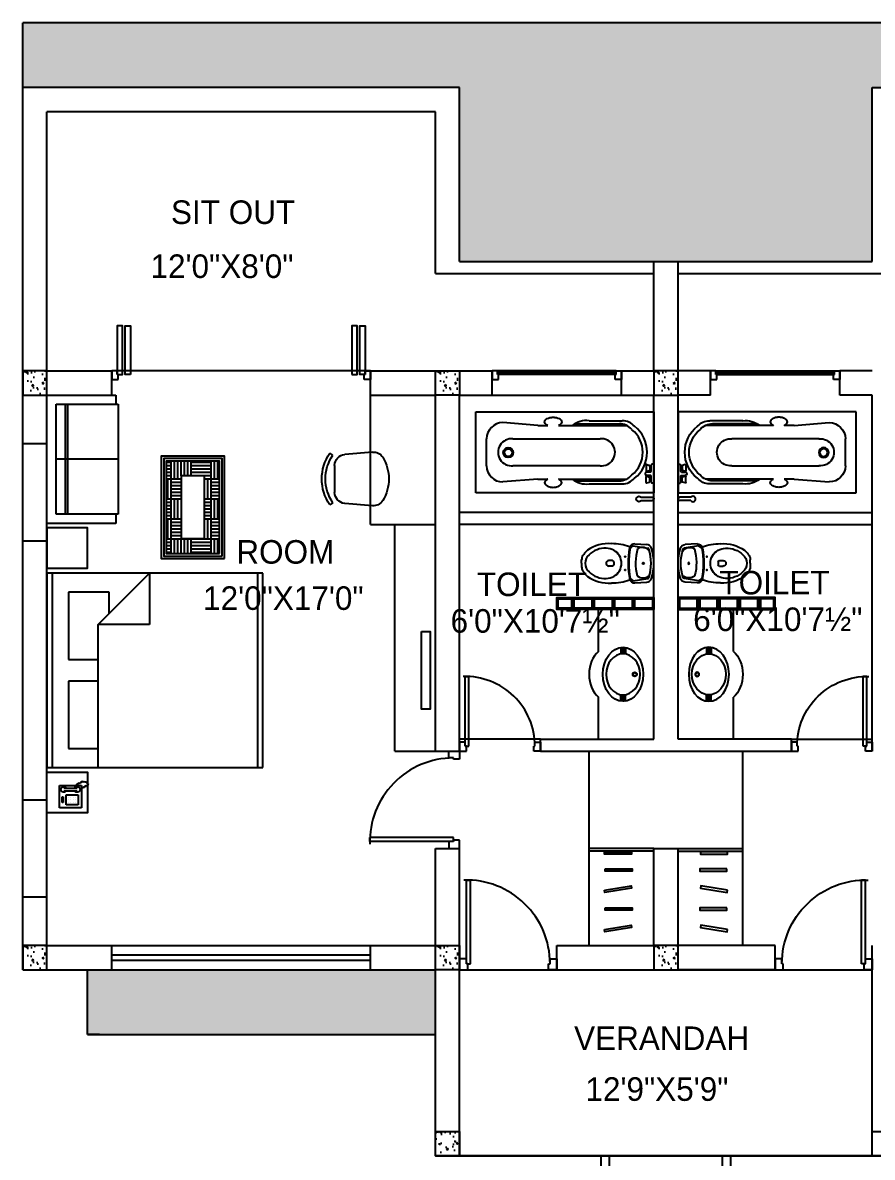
# Model space of a CAD drawing. Extents: x 22122 to 25969, y -3246 to 705.
# Drawn here: x 22290.6 to 22605.6, y -2358.2 to -1937.7 of the extents above; entities that cross this region are included whole.
import ezdxf

# ---------------------------------------------------------------- set-up
doc = ezdxf.new("R2010")
doc.units = 0
doc.header["$LTSCALE"] = 20
doc.header["$MEASUREMENT"] = 0
for name, color, linetype in [('COLUMN', 31, 'Continuous'), ('DIMLINE', 254, 'Continuous'), ('DOOR', 1, 'Continuous'), ('FURN', 10, 'Continuous'), ('GLASS BRICKS', 4, 'Continuous'), ('HATCH', 254, 'Continuous'), ('PLUMBING', 6, 'Continuous'), ('Roof lilne', 31, 'Continuous'), ('text', 2, 'Continuous'), ('tile', 22, 'Continuous'), ('wall', 13, 'Continuous'), ('WINDOW', 4, 'Continuous')]:
    doc.layers.add(name, color=color, linetype=linetype)
doc.styles.add('style5', font='tt0142m_.ttf')
pattern_1 = [(274.9697, (-154022.07636, 37835.6434), (-7.99993045606, 96.00000841214), [7.387776, -177.306568]), (180, (-154021.436, 37828.283), (-8, -8), [0.64, -7.36]), (360, (-154029.436, 37827.643), (8, 8), [2.24, -5.76]), (90, (-154027.196, 37827.643), (-8, 8), [0.8, -7.2]), (270, (-154022.076, 37828.443), (8, -8), [0.8, -7.2]), (360, (-154022.076, 37827.643), (8, 8), [0.64, -7.36]), (360, (-154029.436, 37828.283), (8, 8), [1.6, -6.4]), (85.0303, (-154027.83636, 37828.2834), (7.99993045606, 96.00000841214), [7.387776, -177.306568]), (52.6961, (-154027.83636, 37828.68338), (-103.99988711906, -136.0000859335), [2.112064, -209.094]), (18.4349, (-154026.5564, 37830.3634), (16.000003477, 7.999987226), [2.023856, -23.27436]), (341.5651, (-154024.6364, 37831.0034), (-16.000003477, 7.999987226), [2.023856, -23.27436]), (307.3039, (-154022.71636, 37830.36338), (103.99988711906, -136.0000859335), [2.112064, -209.094]), (20.2249, (-154026.15636, 37829.8034), (-87.9999781147, -32.0000666848), [1.61988, -160.367776]), (339.7751, (-154024.63636, 37830.3634), (87.9999781147, -32.0000666848), [1.61988, -160.367776]), (307.4054, (-154023.11636, 37829.8034), (80.0000796209, -103.99993971984), [1.712072, -169.4954]), (52.5946, (-154027.19636, 37828.4434), (-80.0000796209, -103.99993971984), [1.712072, -169.4954])]

# ---------------------------------------------------------------- blocks, each defined once
blk = doc.blocks.new('SOFA')
at = {"color": 1}
for p, q in [((28, 4), (-28, 4)), ((-28, 4), (-28, -26)), ((24, 0), (-24, 0)), ((-24, 0), (-24, -27)), ((0, -27), (0, 0)), ((28, -26), (28, 4)), ((-24, -4), (24, -4)), ((24, -27), (24, 0)), ((24, -27), (24, 0)), ((-24, -5), (24, -5)), ((-28, -26), (-24, -26)), ((-24, -27), (24, -27)), ((24, -26), (28, -26))]:
    blk.add_line(p, q, dxfattribs=at)
blk = doc.blocks.new('RECTANG')
for p, q in [((1, 1), (0, 1)), ((0, 1), (0, 0)), ((1, 0), (1, 1)), ((0, 0), (1, 0))]:
    blk.add_line(p, q)
blk = doc.blocks.new('BEDKING')
at = {"color": 0}
for p, q in [((-78, -36), (-78, 36)), ((-19, 36), (-19, -17)), ((-2, 36), (-2, -36)), ((-8, 29), (-19, 29)), ((-8, 4), (-8, 29)), ((-19, 4), (-8, 4)), ((-8, -4), (-19, -4)), ((-8, -29), (-8, -4)), ((-38, -17), (-19, -17)), ((-38, -36), (-38, -17)), ((-19, -17), (-38, -36)), ((-23, -21), (-23, -29)), ((-23, -29), (-8, -29))]:
    blk.add_line(p, q, dxfattribs=at)
at = {"color": 0, "xscale": 80, "yscale": 72, "zscale": 80}
blk.add_blockref('RECTANG', (-80, -36), dxfattribs=at)
blk = doc.blocks.new('FNPHONE')
at = {"color": 0}
for p, q in [((0.92, 6.54), (0.92, 1.54)), ((1.92, 6.54), (1.92, 1.54)), ((4.33, 4.85), (4.33, 4.85)), ((5.27, 4.85), (5.27, 4.85)), ((6.21, 4.85), (6.21, 4.85)), ((-0.9, 0.22), (-1.5, 0.02)), ((-0.7, 0.62), (-1.3, 0.42)), ((-0.5, 1.02), (-1.1, 0.82)), ((-0.3, 1.42), (-0.9, 1.22)), ((-0.1, 1.82), (-0.7, 1.62)), ((1.06, 0.56), (0.7, -0.58)), ((4.33, 3.91), (4.33, 3.91)), ((4.33, 2.97), (4.33, 2.97)), ((4.33, 2.03), (4.33, 2.03)), ((5.27, 3.91), (5.27, 3.91)), ((5.27, 2.97), (5.27, 2.97)), ((5.27, 2.03), (5.27, 2.03)), ((6.21, 3.91), (6.21, 3.91)), ((6.21, 2.97), (6.21, 2.97)), ((6.21, 2.03), (6.21, 2.03)), ((-1.1, -0.18), (-1.7, -0.38)), ((-1.1, -0.58), (-1.7, -0.78)), ((-1.1, -0.98), (-1.7, -1.18)), ((-1.1, -1.38), (-1.7, -1.58)), ((-0.9, -1.78), (-1.5, -1.98)), ((-0.7, -2.18), (-1.3, -2.38)), ((-0.23, -2.46), (-0.83, -2.66)), ((0.3, -1.98), (-0.3, -2.18)), ((0.5, -1.58), (-0.1, -1.78)), ((0.7, -1.18), (0.1, -1.38)), ((0.9, -0.78), (0.3, -0.98))]:
    blk.add_line(p, q, dxfattribs=at)
for centre, start, end in [((1.42, 6.54), 298.4915, 241.5085), ((1.42, 1.54), 118.4915, 61.5085)]:
    blk.add_arc(centre, 1.05, start, end, dxfattribs=at)
for p, xscale, yscale, zscale in [((0, 0), 8.20528234483245, 8.104073169521023, 8.20528234483245), ((3.4, 1.25), 3.75, 4.375, 3.75), ((4.18, 6.72), 2.03125, 0.46875, 2.03125)]:
    blk.add_blockref('RECTANG', p, dxfattribs=dict(at, xscale=xscale, yscale=yscale, zscale=zscale))
blk = doc.blocks.new('A$C3B4262AC')
at = {"layer": 'DOOR'}
for p, q in [((0, 4), (0, 0)), ((2.5, 4), (0, 4)), ((0, 0), (3, 0)), ((2.5, 2.25), (2.5, 4)), ((3, 2.25), (2.5, 2.25)), ((3, 0), (3, 2.25))]:
    blk.add_line(p, q, dxfattribs=at)
blk = doc.blocks.new('CHAIR1')
at = {"color": 0}
for p, q in [((6.09, 9.96), (16.38, 9.07)), ((20.77, 8.8), (21.88, 9.57)), ((20.09, 5.02), (20.09, -5.02)), ((6.09, -9.96), (16.38, -9.07)), ((20.77, -8.8), (21.88, -9.57))]:
    blk.add_line(p, q, dxfattribs=at)
for centre, radius, start, end in [((5.74, 5.91), 4.06, 85.0303, 148.407), ((16.03, 5.02), 4.06, 0, 85.0303), ((7.9, 0), 15.59, 325.6197, 34.3803), ((7.9, 0), 16.94, 325.6197, 34.3803), ((15.35, 0), 15.35, 148.407, 211.593), ((5.74, -5.91), 4.06, 211.593, 274.9697), ((16.03, -5.02), 4.06, 274.9697, 0)]:
    blk.add_arc(centre, radius, start, end, dxfattribs=at)
blk = doc.blocks.new('200028')
at = {"layer": 'PLUMBING'}
for points in [[(4.51, 3.33, 1), (4.19, 3.33, 1)], [(4.19, -1.59, 1), (4.51, -1.59, 1)]]:
    blk.add_hatch(color=256, dxfattribs=at).paths.add_polyline_path(points)
for p, q in [((6.25, 6.51), (7.37, 7.3)), ((7.37, 7.3), (12.73, 6.53)), ((7.96, 8.15), (12.33, 7.85)), ((-11.79, 0.87), (-11.79, 2.11)), ((-11.79, 0.87), (-11.79, -0.37)), ((-0.34, 1.87), (-1.73, 1.87)), ((0.16, 1.37), (0.16, 0.37)), ((-0.34, -0.13), (-1.73, -0.13)), ((6.25, -4.77), (7.37, -5.57)), ((7.37, -5.57), (12.73, -4.79)), ((7.96, -6.42), (12.33, -6.11))]:
    blk.add_line(p, q, dxfattribs=at)
for centre, radius in [((4.35, 3.33), 0.156), ((11.09, 0.87), 0.312), ((4.35, -1.59), 0.156)]:
    blk.add_circle(centre, radius, dxfattribs=at)
for centre, radius, start, end in [((-3.12, -1.48), 9.71, 134.7032, 147.6541), ((-7.84, 3.29), 3, 125.7546, 134.7032), ((-1.79, -5.38), 13.57, 85.6873, 125.1099), ((-3.1, -2.14), 8.6, 86.8837, 133.6869), ((-2.58, 0.87), 5.57, 269.4196, 90.5804), ((-1.08, -13.97), 22.13, 71.0966, 89.1989), ((34.56, 0.87), 29.12, 168.7614, 192.0802), ((34.56, 0.87), 28.87, 168.7311, 191.2689), ((7.96, 6.15), 2, 90, 168.7614), ((7.23, 6.32), 1, 81.7925, 168.7311), ((26.7, 1.08), 18.5, 163.6925, 195.267), ((10.67, 3.52), 3.25, 32.7982, 121.967), ((12.19, 5.86), 2, 18.0394, 86.0298), ((12.66, 6.04), 0.5, 18.136, 81.7925), ((-3.12, 0.87), 17.1, 341.864, 18.136), ((-3.12, 0.87), 18.1, 341.9606, 18.0394), ((-8.79, 2.11), 3, 147.6541, 180), ((-6.7, 1.14), 3.75, 128.5444, 184.146), ((-6.7, 0.6), 3.75, 175.854, 231.4556), ((-1.73, 0.87), 1, 90, 180), ((-1.73, 0.87), 1, 180, 270), ((-0.34, 1.37), 0.5, 0, 90), ((-0.34, 0.37), 0.5, 270, 0), ((-8.79, -0.37), 3, 180, 212.3459), ((-3.12, 3.22), 9.71, 212.3459, 225.2968), ((-7.84, -1.55), 3, 225.2968, 234.2454), ((-1.79, 7.11), 13.57, 234.8901, 274.3127), ((-3.1, 3.88), 8.6, 226.3131, 273.1163), ((11.03, -1.03), 3.51, 231.7336, 311.9036), ((-1.08, 15.71), 22.13, 270.8011, 288.9034), ((7.96, -4.42), 2, 191.2386, 270), ((7.23, -4.58), 1, 191.2689, 278.2075), ((12.19, -4.12), 2, 273.9702, 341.9606), ((12.66, -4.3), 0.5, 278.2075, 341.864)]:
    blk.add_arc(centre, radius, start, end, dxfattribs=at)
blk = doc.blocks.new('DR1H902')
at = {"color": 0}
for p, q in [((-0.5, 0), (-0.5, 1)), ((-0.5, 1), (-0.45, 1)), ((-0.45, 0), (-0.45, 1)), ((-0.5, 0), (-0.45, 0))]:
    blk.add_line(p, q, dxfattribs=at)
blk.add_arc((-0.5, 0), 1, 0, 91.707, dxfattribs=at)
blk = doc.blocks.new('A$C1F9E242A')
blk.add_blockref('A$C3B4262AC', (0, 0))
at = {"xscale": -1}
blk.add_blockref('A$C3B4262AC', (36, 0), dxfattribs=at)
at = {"layer": 'DOOR', "xscale": -31, "yscale": 31, "zscale": 68.88888888888889}
blk.add_blockref('DR1H902', (18, 2.25), dxfattribs=at)
blk = doc.blocks.new('*U71')
at = {"xscale": -1}
blk.add_blockref('A$C1F9E242A', (0, -2), dxfattribs=at)
blk = doc.blocks.new('tiffany')
at = {"layer": 'PLUMBING'}
for points in [[(-9.67, 0.85), (-7.91, 0.85, -0.414214), (-7.79, 0.73), (-7.79, 0.7, -0.414214), (-7.91, 0.58), (-9.67, 0.58, -0.414214), (-9.79, 0.7), (-9.79, 0.73, -0.414214)], [(-9.67, 0.38), (-7.91, 0.38, -0.414214), (-7.79, 0.26), (-7.79, 0.22, -0.414214), (-7.91, 0.1), (-9.67, 0.1, -0.414214), (-9.79, 0.22), (-9.79, 0.26, -0.414214)], [(9.67, 0.85), (7.91, 0.85, 0.414214), (7.79, 0.73), (7.79, 0.7, 0.414214), (7.91, 0.58), (9.67, 0.58, 0.414214), (9.79, 0.7), (9.79, 0.73, 0.414214)], [(9.67, 0.38), (7.91, 0.38, 0.414214), (7.79, 0.26), (7.79, 0.22, 0.414214), (7.91, 0.1), (9.67, 0.1, 0.414214), (9.79, 0.22), (9.79, 0.26, 0.414214)], [(-9.67, -0.38), (-7.91, -0.38, 0.414214), (-7.79, -0.26), (-7.79, -0.22, 0.414214), (-7.91, -0.1), (-9.67, -0.1, 0.414214), (-9.79, -0.22), (-9.79, -0.26, 0.414214)], [(-9.67, -0.85), (-7.91, -0.85, 0.414214), (-7.79, -0.73), (-7.79, -0.7, 0.414214), (-7.91, -0.58), (-9.67, -0.58, 0.414214), (-9.79, -0.7), (-9.79, -0.73, 0.414214)], [(9.67, -0.38), (7.91, -0.38, -0.414214), (7.79, -0.26), (7.79, -0.22, -0.414214), (7.91, -0.1), (9.67, -0.1, -0.414214), (9.79, -0.22), (9.79, -0.26, -0.414214)], [(9.67, -0.85), (7.91, -0.85, -0.414214), (7.79, -0.73), (7.79, -0.7, -0.414214), (7.91, -0.58), (9.67, -0.58, -0.414214), (9.79, -0.7), (9.79, -0.73, -0.414214)]]:
    blk.add_lwpolyline(points, format="xyb", close=True, dxfattribs=at)
for radius in [0.762, 0.642]:
    blk.add_circle((0, 4.35), radius, dxfattribs=at)
blk.add_ellipse((0, 0), major_axis=(-10, 0), ratio=0.748, dxfattribs=at)
blk.add_ellipse((0, 0), major_axis=(-7.58, 0), ratio=0.831023, start_param=-1.570796, end_param=4.712389, dxfattribs=at)
blk = doc.blocks.new('BIB')
at = {"layer": 'PLUMBING'}
for p, q in [((-4.72, 0.62), (-0.62, 0.62)), ((-4.72, -0.62), (-0.62, -0.62))]:
    blk.add_line(p, q, dxfattribs=at)
for centre, radius, start, end in [((-5.5, 0), 1, 38.6822, 321.3178), ((-0.62, 0), 0.625, 270, 90)]:
    blk.add_arc(centre, radius, start, end, dxfattribs=at)
blk = doc.blocks.new('*U70')
blk.add_blockref('A$C1F9E242A', (-36, -2))
blk = doc.blocks.new('SHOWER')
at = {"layer": 'PLUMBING'}
for p, q in [((-3.5, 0), (-3.5, 0.75)), ((-3.5, 0), (3.5, 0)), ((-3.43, 2.65), (-3.1, 1.62)), ((-3.26, 2.88), (-1.09, 2.88)), ((-3.25, 1), (-0.88, 1)), ((-2.93, 1.5), (-1.42, 1.5)), ((-0.92, 2.65), (-1.25, 1.62)), ((-0.62, 1.25), (-0.62, 2.62)), ((0.62, 1.25), (0.62, 2.62)), ((0.88, 1), (3.25, 1)), ((0.91, 2.65), (1.24, 1.62)), ((3.25, 2.88), (1.08, 2.88)), ((2.92, 1.5), (1.4, 1.5)), ((3.42, 2.65), (3.09, 1.62)), ((3.5, 0), (3.5, 0.75))]:
    blk.add_line(p, q, dxfattribs=at)
for centre, radius, start, end in [((-3.25, 0.75), 0.25, 90, 180), ((-3.26, 2.7), 0.175, 90, 197.6501), ((-2.93, 1.67), 0.175, 197.6501, 270), ((-1.42, 1.67), 0.175, 270, 342.3499), ((-1.09, 2.7), 0.175, 342.3499, 90), ((-0.88, 1.25), 0.25, 270, 0), ((0, 2.62), 0.625, 0, 180), ((0.88, 1.25), 0.25, 180, 270), ((1.08, 2.7), 0.175, 90, 197.6501), ((1.4, 1.67), 0.175, 197.6501, 270), ((2.92, 1.67), 0.175, 270, 342.3499), ((3.25, 2.7), 0.175, 342.3499, 90), ((3.25, 0.75), 0.25, 0, 90)]:
    blk.add_arc(centre, radius, start, end, dxfattribs=at)
blk = doc.blocks.new('MAURYA')
for p, q in [((0, 0), (0, 30)), ((0, 30), (66, 30)), ((66, 30), (66, 0)), ((22.98, 24.93), (10, 26)), ((36.71, 25.59), (53.21, 25.59)), ((41.98, 26.7), (54.29, 26.7)), ((22.98, 24.93), (26.7, 24.93)), ((30.64, 24.93), (35.76, 24.93)), ((35.76, 24.93), (55.95, 24.93)), ((4, 10), (4, 20)), ((13.77, 20), (46.06, 20)), ((46.06, 10), (13.77, 10)), ((22.98, 5.07), (10, 4)), ((22.98, 5.07), (26.7, 5.07)), ((30.64, 5.07), (35.76, 5.07)), ((35.76, 5.07), (54.29, 5.07)), ((35.76, 5.07), (55.95, 5.07)), ((36.71, 4.41), (53.21, 4.41)), ((66, 0), (0, 0)), ((41.98, 3.3), (54.29, 3.3))]:
    blk.add_line(p, q)
for points in [[(26.7, 24.93, -0.019813), (26.43, 25.06, -0.105801), (25.71, 25.68, -0.164467), (25.51, 26.27, -0.164467), (25.71, 26.87, -0.105801), (26.43, 27.49, -0.069124), (27.4, 27.85, -0.055324), (28.67, 27.99, -0.055324)], [(28.67, 27.99, -0.055324), (29.95, 27.85, -0.069124), (30.91, 27.49, -0.105801), (31.64, 26.87, -0.164467), (31.84, 26.27, -0.164467), (31.64, 25.68, -0.105801), (30.91, 25.06, -0.019813), (30.64, 24.93, -0.055324)], [(26.7, 5.07, 0.019813), (26.43, 4.94, 0.105801), (25.71, 4.32, 0.164467), (25.51, 3.73, 0.164467), (25.71, 3.13, 0.105801), (26.43, 2.51, 0.069124), (27.4, 2.15, 0.055324), (28.67, 2.01, 0.055324)], [(28.67, 2.01, 0.055324), (29.95, 2.15, 0.069124), (30.91, 2.51, 0.105801), (31.64, 3.13, 0.164467), (31.84, 3.73, 0.164467), (31.64, 4.32, 0.105801), (30.91, 4.94, 0.019813), (30.64, 5.07, 0.055324)]]:
    blk.add_lwpolyline(points, format="xyb")
for radius in [1.84, 1.41]:
    blk.add_circle((12.02, 14.9), radius)
for centre, radius, start, end in [((10, 20), 6, 90, 180), ((40.95, 18.49), 8.27, 82.8256, 128.9176), ((53.21, 19.59), 6, 39.2535, 90), ((54.29, 20.7), 6, 40.8751, 90), ((51.23, 15), 10.69, 308.3282, 51.6718), ((51.33, 15), 12.2, 307.9014, 52.0986), ((13.26, 15), 5.03, 84.1588, 275.8412), ((46.58, 15), 5.03, 264.1588, 95.8412), ((10, 10), 6, 180, 270), ((40.95, 11.51), 8.27, 231.0824, 277.1744), ((53.21, 10.41), 6, 270, 320.7465), ((54.29, 9.3), 6, 270, 319.1249)]:
    blk.add_arc(centre, radius, start, end)
blk = doc.blocks.new('*U69')
blk.add_blockref('A$C1F9E242A', (-36, -2))

msp = doc.modelspace()

# ---------------------------------------------------------------- hatches: boundary and pattern name
at = {"layer": 'FURN'}
h = msp.add_hatch(dxfattribs=at)
h.set_pattern_fill('AR-PARQ1', color=9, scale=0.61875, angle=-180, style=0)
h.set_pattern_definition([(90, (17497.0934, -8091.438), (7.425, 7.425), [7.425, -7.425]), (90, (17495.856, -8091.438), (7.425, 7.425), [7.425, -7.425]), (90, (17494.6184, -8091.438), (7.425, 7.425), [7.425, -7.425]), (90, (17493.381, -8091.438), (7.425, 7.425), [7.425, -7.425]), (90, (17492.1434, -8091.438), (7.425, 7.425), [7.425, -7.425]), (90, (17490.906, -8091.438), (7.425, 7.425), [7.425, -7.425]), (90, (17489.6684, -8091.438), (7.425, 7.425), [7.425, -7.425]), (180, (17497.0934, -8084.013), (-7.425, -7.425), [7.425, -7.425]), (180, (17497.0934, -8082.7754), (-7.425, -7.425), [7.425, -7.425]), (180, (17497.0934, -8081.538), (-7.425, -7.425), [7.425, -7.425]), (180, (17497.0934, -8080.3004), (-7.425, -7.425), [7.425, -7.425]), (180, (17497.0934, -8079.063), (-7.425, -7.425), [7.425, -7.425]), (180, (17497.0934, -8077.8254), (-7.425, -7.425), [7.425, -7.425]), (180, (17497.0934, -8076.588), (-7.425, -7.425), [7.425, -7.425])])
h.paths.add_polyline_path([(22363.55, -2100.16), (22343.76, -2100.16), (22343.76, -2134.49), (22363.55, -2134.49)])
h.paths.add_polyline_path([(22357.98, -2128.88), (22349.33, -2128.88), (22349.33, -2105.69), (22357.98, -2105.69)], flags=16)
at = {"layer": 'HATCH'}
h = msp.add_hatch(dxfattribs=at)
h.set_pattern_fill('AR-CONC', color=8, style=0)
h.set_pattern_definition([(50, (-151194.502, 35625.814), (7.17260183, -0.62752135), [0.75, -8.25]), (355, (-151194.502, 35625.814), (-1.38751334, 7.52192134), [0.6, -6.6]), (100.4514, (-151193.9044, 35625.7615), (5.78509382, 6.89439542), [0.6374019, -7.01142112]), (46.1842, (-151194.502, 35627.814), (10.6724105, -1.65519014), [1.125, -12.375]), (96.6356, (-151193.613, 35627.676), (9.34662706, 9.7411787), [0.9561029, -10.51713]), (351.1842, (-151194.502, 35627.814), (9.34661945, 9.741186), [0.9, -9.9]), (21, (-151193.502, 35627.314), (5.96907052, -4.0261889), [0.75, -8.25]), (326, (-151193.502, 35627.314), (2.43315332, 7.25150045), [0.6, -6.6]), (71.4514, (-151193.005, 35626.978), (8.40222629, 3.22530497), [0.6374019, -7.01142112]), (37.5, (-151194.502, 35625.8138), (0.121598553, 3.32893854), [0, -6.52, 0, -6.7, 0, -6.625]), (7.5, (-151194.502, 35625.8138), (2.630695374, 3.94411712), [0, -3.82, 0, -6.37, 0, -2.525]), (327.5, (-151196.732, 35625.8138), (5.33822436, -0.225548717), [0, -2.5, 0, -7.8, 0, -10.35]), (317.5, (-151197.732, 35625.814), (5.83186169, 1.00104982), [0, -3.25, 0, -5.18, 0, -7.35])])
h.paths.add_polyline_path([(22299.56, -2066.71), (22290.56, -2066.71), (22290.56, -2075.71), (22299.56, -2075.71)])
h = msp.add_hatch(dxfattribs=at)
h.set_pattern_fill('AR-CONC', color=8, style=0)
h.set_pattern_definition([(50, (-151041.502, 35625.814), (7.17260183, -0.62752135), [0.75, -8.25]), (355, (-151041.502, 35625.814), (-1.38751334, 7.52192134), [0.6, -6.6]), (100.4514, (-151040.9044, 35625.7615), (5.78509382, 6.89439542), [0.6374019, -7.01142112]), (46.1842, (-151041.502, 35627.814), (10.6724105, -1.65519014), [1.125, -12.375]), (96.6356, (-151040.613, 35627.676), (9.34662706, 9.7411787), [0.9561029, -10.51713]), (351.1842, (-151041.502, 35627.814), (9.34661945, 9.741186), [0.9, -9.9]), (21, (-151040.502, 35627.314), (5.96907052, -4.0261889), [0.75, -8.25]), (326, (-151040.502, 35627.314), (2.43315332, 7.25150045), [0.6, -6.6]), (71.4514, (-151040.005, 35626.978), (8.40222629, 3.22530497), [0.6374019, -7.01142112]), (37.5, (-151041.502, 35625.8138), (0.121598553, 3.32893854), [0, -6.52, 0, -6.7, 0, -6.625]), (7.5, (-151041.502, 35625.8138), (2.630695374, 3.94411712), [0, -3.82, 0, -6.37, 0, -2.525]), (327.5, (-151043.732, 35625.8138), (5.33822436, -0.225548717), [0, -2.5, 0, -7.8, 0, -10.35]), (317.5, (-151044.732, 35625.814), (5.83186169, 1.00104982), [0, -3.25, 0, -5.18, 0, -7.35])])
h.paths.add_polyline_path([(22452.56, -2066.71), (22443.56, -2066.71), (22443.56, -2075.71), (22452.56, -2075.71)])
h = msp.add_hatch(dxfattribs=at)
h.set_pattern_fill('AR-CONC', color=8, style=0)
h.set_pattern_definition([(50, (-150960.5006, 35625.814), (7.17260183, -0.62752135), [0.75, -8.25]), (355, (-150960.5006, 35625.814), (-1.38751334, 7.52192134), [0.6, -6.6]), (100.4514, (-150959.903, 35625.7615), (5.78509382, 6.89439542), [0.6374019, -7.01142112]), (46.1842, (-150960.501, 35627.814), (10.6724105, -1.65519014), [1.125, -12.375]), (96.6356, (-150959.611, 35627.676), (9.34662706, 9.7411787), [0.9561029, -10.51713]), (351.1842, (-150960.501, 35627.814), (9.34661945, 9.741186), [0.9, -9.9]), (21, (-150959.5006, 35627.314), (5.96907052, -4.0261889), [0.75, -8.25]), (326, (-150959.5006, 35627.314), (2.43315332, 7.25150045), [0.6, -6.6]), (71.4514, (-150959.003, 35626.978), (8.40222629, 3.22530497), [0.6374019, -7.01142112]), (37.5, (-150960.5006, 35625.8138), (0.121598553, 3.32893854), [0, -6.52, 0, -6.7, 0, -6.625]), (7.5, (-150960.5006, 35625.8138), (2.630695374, 3.94411712), [0, -3.82, 0, -6.37, 0, -2.525]), (327.5, (-150962.7306, 35625.8138), (5.33822436, -0.225548717), [0, -2.5, 0, -7.8, 0, -10.35]), (317.5, (-150963.7306, 35625.814), (5.83186169, 1.00104982), [0, -3.25, 0, -5.18, 0, -7.35])])
h.paths.add_polyline_path([(22533.56, -2066.71), (22524.56, -2066.71), (22524.56, -2075.71), (22533.56, -2075.71)])
h = msp.add_hatch(dxfattribs=at)
h.set_pattern_fill('AR-CONC', color=8, style=0)
h.set_pattern_definition([(50, (-151194.502, 35412.814), (7.17260183, -0.62752135), [0.75, -8.25]), (355, (-151194.502, 35412.814), (-1.38751334, 7.52192134), [0.6, -6.6]), (100.4514, (-151193.9044, 35412.7615), (5.78509382, 6.89439542), [0.6374019, -7.01142112]), (46.1842, (-151194.502, 35414.814), (10.6724105, -1.65519014), [1.125, -12.375]), (96.6356, (-151193.613, 35414.676), (9.34662706, 9.7411787), [0.9561029, -10.51713]), (351.1842, (-151194.502, 35414.814), (9.34661945, 9.741186), [0.9, -9.9]), (21, (-151193.502, 35414.314), (5.96907052, -4.0261889), [0.75, -8.25]), (326, (-151193.502, 35414.314), (2.43315332, 7.25150045), [0.6, -6.6]), (71.4514, (-151193.005, 35413.978), (8.40222629, 3.22530497), [0.6374019, -7.01142112]), (37.5, (-151194.502, 35412.8138), (0.121598553, 3.32893854), [0, -6.52, 0, -6.7, 0, -6.625]), (7.5, (-151194.502, 35412.8138), (2.630695374, 3.94411712), [0, -3.82, 0, -6.37, 0, -2.525]), (327.5, (-151196.732, 35412.8138), (5.33822436, -0.225548717), [0, -2.5, 0, -7.8, 0, -10.35]), (317.5, (-151197.732, 35412.814), (5.83186169, 1.00104982), [0, -3.25, 0, -5.18, 0, -7.35])])
h.paths.add_polyline_path([(22299.56, -2279.71), (22290.56, -2279.71), (22290.56, -2288.71), (22299.56, -2288.71)])
h = msp.add_hatch(dxfattribs=at)
h.set_pattern_fill('AR-CONC', color=8, style=0)
h.set_pattern_definition([(50, (-151041.502, 35412.814), (7.17260183, -0.62752135), [0.75, -8.25]), (355, (-151041.502, 35412.814), (-1.38751334, 7.52192134), [0.6, -6.6]), (100.4514, (-151040.9044, 35412.7615), (5.78509382, 6.89439542), [0.6374019, -7.01142112]), (46.1842, (-151041.502, 35414.814), (10.6724105, -1.65519014), [1.125, -12.375]), (96.6356, (-151040.613, 35414.676), (9.34662706, 9.7411787), [0.9561029, -10.51713]), (351.1842, (-151041.502, 35414.814), (9.34661945, 9.741186), [0.9, -9.9]), (21, (-151040.502, 35414.314), (5.96907052, -4.0261889), [0.75, -8.25]), (326, (-151040.502, 35414.314), (2.43315332, 7.25150045), [0.6, -6.6]), (71.4514, (-151040.005, 35413.978), (8.40222629, 3.22530497), [0.6374019, -7.01142112]), (37.5, (-151041.502, 35412.8138), (0.121598553, 3.32893854), [0, -6.52, 0, -6.7, 0, -6.625]), (7.5, (-151041.502, 35412.8138), (2.630695374, 3.94411712), [0, -3.82, 0, -6.37, 0, -2.525]), (327.5, (-151043.732, 35412.8138), (5.33822436, -0.225548717), [0, -2.5, 0, -7.8, 0, -10.35]), (317.5, (-151044.732, 35412.814), (5.83186169, 1.00104982), [0, -3.25, 0, -5.18, 0, -7.35])])
h.paths.add_polyline_path([(22452.56, -2279.71), (22443.56, -2279.71), (22443.56, -2288.71), (22452.56, -2288.71)])
h = msp.add_hatch(dxfattribs=at)
h.set_pattern_fill('AR-CONC', color=8, style=0)
h.set_pattern_definition([(50, (-150960.502, 35412.814), (7.17260183, -0.62752135), [0.75, -8.25]), (355, (-150960.502, 35412.814), (-1.38751334, 7.52192134), [0.6, -6.6]), (100.4514, (-150959.9044, 35412.7615), (5.78509382, 6.89439542), [0.6374019, -7.01142112]), (46.1842, (-150960.502, 35414.814), (10.6724105, -1.65519014), [1.125, -12.375]), (96.6356, (-150959.613, 35414.676), (9.34662706, 9.7411787), [0.9561029, -10.51713]), (351.1842, (-150960.502, 35414.814), (9.34661945, 9.741186), [0.9, -9.9]), (21, (-150959.502, 35414.314), (5.96907052, -4.0261889), [0.75, -8.25]), (326, (-150959.502, 35414.314), (2.43315332, 7.25150045), [0.6, -6.6]), (71.4514, (-150959.005, 35413.978), (8.40222629, 3.22530497), [0.6374019, -7.01142112]), (37.5, (-150960.502, 35412.8138), (0.121598553, 3.32893854), [0, -6.52, 0, -6.7, 0, -6.625]), (7.5, (-150960.502, 35412.8138), (2.630695374, 3.94411712), [0, -3.82, 0, -6.37, 0, -2.525]), (327.5, (-150962.732, 35412.8138), (5.33822436, -0.225548717), [0, -2.5, 0, -7.8, 0, -10.35]), (317.5, (-150963.732, 35412.814), (5.83186169, 1.00104982), [0, -3.25, 0, -5.18, 0, -7.35])])
h.paths.add_polyline_path([(22533.56, -2279.71), (22524.56, -2279.71), (22524.56, -2288.71), (22533.56, -2288.71)])
h = msp.add_hatch(dxfattribs=at)
h.set_pattern_fill('AR-CONC', color=8, style=0)
h.set_pattern_definition([(50, (-153640.06, 39640.508), (7.17260183, -0.62752135), [0.75, -8.25]), (355, (-153640.06, 39640.508), (-1.38751334, 7.52192134), [0.6, -6.6]), (100.4514, (-153639.4625, 39640.456), (5.78509382, 6.89439542), [0.6374019, -7.01142112]), (46.1842, (-153640.06, 39642.508), (10.6724105, -1.65519014), [1.125, -12.375]), (96.6356, (-153639.171, 39642.37), (9.34662706, 9.7411787), [0.9561029, -10.51713]), (351.1842, (-153640.06, 39642.508), (9.34661945, 9.741186), [0.9, -9.9]), (21, (-153639.06, 39642.008), (5.96907052, -4.0261889), [0.75, -8.25]), (326, (-153639.06, 39642.008), (2.43315332, 7.25150045), [0.6, -6.6]), (71.4514, (-153638.563, 39641.6726), (8.40222629, 3.22530497), [0.6374019, -7.01142112]), (37.5, (-153640.0602, 39640.508), (0.121598553, 3.32893854), [0, -6.52, 0, -6.7, 0, -6.625]), (7.5, (-153640.0602, 39640.508), (2.630695374, 3.94411712), [0, -3.82, 0, -6.37, 0, -2.525]), (327.5, (-153642.2902, 39640.508), (5.33822436, -0.225548717), [0, -2.5, 0, -7.8, 0, -10.35]), (317.5, (-153643.29, 39640.508), (5.83186169, 1.00104982), [0, -3.25, 0, -5.18, 0, -7.35])])
h.paths.add_polyline_path([(22452.56, -2348.71), (22443.56, -2348.71), (22443.56, -2357.71), (22452.56, -2357.71)])
at = {"layer": 'tile'}
h = msp.add_hatch(dxfattribs=at)
h.set_pattern_fill('SPANTILE', color=256, scale=8, style=0)
h.set_pattern_definition(pattern_1)
h.paths.add_polyline_path([(22290.56, -1937.71), (22290.56, -1961.71), (22452.56, -1961.71), (22452.56, -2026.21), (22524.56, -2026.21), (22533.56, -2026.21), (22605.56, -2026.21), (22605.55, -1961.71), (22767.56, -1961.71), (22767.56, -1937.71)])
h = msp.add_hatch(dxfattribs=at)
h.set_pattern_fill('SPANTILE', color=256, scale=8, style=0)
h.set_pattern_definition(pattern_1)
h.paths.add_polyline_path([(22319.06, -2288.71), (22314.56, -2288.71), (22314.56, -2312.71), (22319.06, -2312.71)])
h.paths.add_polyline_path([(22424.06, -2288.71), (22419.56, -2288.71), (22415.56, -2288.71), (22327.56, -2288.71), (22323.56, -2288.71), (22319.06, -2288.71), (22319.06, -2312.71), (22424.06, -2312.71)])
h.paths.add_polyline_path([(22428.56, -2288.71), (22424.06, -2288.71), (22424.06, -2312.71), (22428.56, -2312.71)])
h.paths.add_polyline_path([(22443.56, -2288.71), (22443.55, -2288.71), (22428.56, -2288.71), (22428.56, -2312.71), (22443.56, -2312.71)])
h.paths.add_polyline_path([(22629.56, -2288.71), (22614.56, -2288.71), (22614.56, -2312.71), (22629.56, -2312.71)])
h.paths.add_polyline_path([(22634.06, -2288.71), (22629.56, -2288.71), (22629.56, -2312.71), (22634.06, -2312.71)])
h.paths.add_polyline_path([(22739.06, -2288.71), (22734.56, -2288.71), (22730.56, -2288.71), (22642.56, -2288.71), (22638.56, -2288.71), (22634.06, -2288.71), (22634.06, -2312.71), (22739.06, -2312.71)])
h.paths.add_polyline_path([(22743.56, -2288.71), (22739.06, -2288.71), (22739.06, -2312.71), (22743.56, -2312.71)])

# ---------------------------------------------------------------- linework, layer by layer
for p, q in [((22767.56, -1937.71), (22290.56, -1937.71)), ((22290.56, -1961.71), (22290.56, -1937.71)), ((22290.56, -2066.71), (22290.56, -1961.71)), ((22452.56, -1961.71), (22290.56, -1961.71)), ((22452.56, -2026.21), (22452.56, -1961.71)), ((22605.55, -1961.71), (22767.56, -1961.71)), ((22605.56, -2026.21), (22605.55, -1961.71)), ((22299.55, -2066.71), (22299.56, -1970.71)), ((22443.56, -1970.71), (22299.56, -1970.71)), ((22443.56, -2030.71), (22443.56, -1970.71)), ((22452.56, -2026.21), (22524.56, -2026.21)), ((22533.56, -2026.21), (22605.56, -2026.21)), ((22443.56, -2030.71), (22524.56, -2030.71)), ((22533.56, -2030.71), (22614.55, -2030.71)), ((22510.56, -2066.71), (22466.56, -2066.71)), ((22510.56, -2066.71), (22466.56, -2066.71)), ((22547.56, -2066.71), (22591.56, -2066.71)), ((22547.56, -2066.71), (22591.56, -2066.71)), ((22464.56, -2075.71), (22512.56, -2075.71)), ((22524.56, -2119.21), (22452.56, -2119.21)), ((22533.56, -2119.21), (22605.56, -2119.21)), ((22524.56, -2123.71), (22452.56, -2123.71)), ((22533.56, -2123.71), (22605.56, -2123.71)), ((22504.04, -2170.77), (22504.04, -2155.21)), ((22554.08, -2170.77), (22554.08, -2155.21)), ((22504.04, -2203.21), (22504.04, -2187.66)), ((22554.08, -2203.21), (22554.08, -2187.66)), ((22443.56, -2357.71), (22443.56, -2279.71)), ((22452.56, -2357.71), (22452.56, -2279.71)), ((22605.56, -2357.71), (22605.56, -2279.71)), ((22452.55, -2288.71), (22605.56, -2288.71)), ((22452.56, -2357.71), (22452.56, -2288.71)), ((22605.56, -2357.71), (22452.56, -2357.71)), ((22505.06, -2480.71), (22505.06, -2357.71)), ((22508.06, -2480.71), (22508.06, -2357.71)), ((22550.06, -2480.71), (22550.06, -2357.71)), ((22553.06, -2480.71), (22553.06, -2357.71))]:
    msp.add_line(p, q)
at = {"color": 8}
for p, q in [((22482.56, -2203.21), (22452.56, -2203.21)), ((22575.56, -2203.21), (22605.56, -2203.21))]:
    msp.add_line(p, q, dxfattribs=at)
msp.add_ellipse((22508.05, -2179.21), major_axis=(0, 10), ratio=0.748, start_param=0.566015, end_param=2.575578)
at = {"extrusion": (0, 0, -1)}
msp.add_ellipse((22550.06, -2179.21), major_axis=(0, 10), ratio=0.748, start_param=0.566015, end_param=2.575578, dxfattribs=at)
at = {"layer": 'COLUMN'}
for points in [[(22290.55, -2075.71), (22299.55, -2075.71), (22299.55, -2066.71), (22290.55, -2066.71)], [(22452.55, -2075.71), (22443.55, -2075.71), (22443.55, -2066.71), (22452.55, -2066.71)], [(22524.56, -2075.71), (22533.56, -2075.71), (22533.56, -2066.71), (22524.56, -2066.71)], [(22290.55, -2288.71), (22299.55, -2288.71), (22299.55, -2279.71), (22290.55, -2279.71)], [(22452.55, -2288.71), (22443.55, -2288.71), (22443.55, -2279.71), (22452.55, -2279.71)], [(22524.56, -2288.71), (22533.56, -2288.71), (22533.56, -2279.71), (22524.56, -2279.71)], [(22452.56, -2357.71), (22443.56, -2357.71), (22443.56, -2348.71), (22452.56, -2348.71)], [(22614.56, -2357.71), (22605.56, -2357.71), (22605.56, -2348.71), (22614.56, -2348.71)]]:
    msp.add_lwpolyline(points, close=True, dxfattribs=at)
at = {"layer": 'DOOR', "color": 4}
for points in [[(22325.56, -2068.11), (22327.56, -2068.11), (22327.56, -2050.11), (22325.56, -2050.11)], [(22330.56, -2068.11), (22328.56, -2068.11), (22328.56, -2050.11), (22330.56, -2050.11)], [(22412.56, -2068.11), (22414.56, -2068.11), (22414.56, -2050.11), (22412.56, -2050.11)], [(22417.56, -2068.11), (22415.56, -2068.11), (22415.56, -2050.11), (22417.56, -2050.11)]]:
    msp.add_lwpolyline(points, close=True, dxfattribs=at)
at = {"layer": 'FURN'}
for p, q in [((22419.56, -2123.71), (22419.56, -2075.71)), ((22419.56, -2123.71), (22443.56, -2123.71)), ((22428.56, -2207.72), (22428.56, -2123.71)), ((22428.56, -2207.71), (22443.56, -2207.71)), ((22500.56, -2279.71), (22500.56, -2207.71)), ((22557.56, -2279.71), (22557.56, -2207.71)), ((22524.56, -2243.71), (22500.56, -2243.71)), ((22524.56, -2244.71), (22500.56, -2244.71)), ((22533.56, -2243.71), (22557.56, -2243.71)), ((22533.56, -2244.71), (22557.56, -2244.71))]:
    msp.add_line(p, q, dxfattribs=at)
for points in [[(22365.4, -2136.35), (22365.4, -2098.31), (22341.91, -2098.31), (22341.91, -2136.35)], [(22357.98, -2128.88), (22357.98, -2105.69), (22349.33, -2105.69), (22349.33, -2128.88)], [(22299.56, -2124.87), (22299.56, -2139.9), (22314.62, -2139.9), (22314.62, -2124.87)], [(22438.44, -2163.3), (22441.68, -2163.3), (22441.68, -2192.13), (22438.44, -2192.13)], [(22299.56, -2230.56), (22299.56, -2215.53), (22314.62, -2215.53), (22314.62, -2230.56)]]:
    msp.add_lwpolyline(points, close=True, dxfattribs=at)
at = {"layer": 'FURN', "color": 9}
for points in [[(22364.48, -2135.42), (22364.48, -2099.24), (22342.83, -2099.24), (22342.83, -2135.42)], [(22363.55, -2134.49), (22363.55, -2100.16), (22343.76, -2100.16), (22343.76, -2134.49)]]:
    msp.add_lwpolyline(points, close=True, dxfattribs=at)
at = {"layer": 'FURN', "color": 8}
for points in [[(22506.26, -2245.01), (22516.28, -2245.01), (22516.28, -2245.9), (22506.26, -2245.9)], [(22551.85, -2245.01), (22541.83, -2245.01), (22541.83, -2245.9), (22551.85, -2245.9)], [(22506.54, -2251.25), (22516.55, -2251.25), (22516.55, -2252.15), (22506.54, -2252.15)], [(22551.58, -2251.25), (22541.56, -2251.25), (22541.56, -2252.15), (22551.58, -2252.15)], [(22506.24, -2259.2), (22516.1, -2257.65), (22516.28, -2258.53), (22506.41, -2260.08)], [(22551.87, -2259.2), (22542.01, -2257.65), (22541.83, -2258.53), (22551.7, -2260.08)], [(22506.54, -2265.78), (22516.55, -2265.78), (22516.55, -2266.67), (22506.54, -2266.67)], [(22551.58, -2265.78), (22541.56, -2265.78), (22541.56, -2266.67), (22551.58, -2266.67)], [(22506.24, -2273.73), (22516.1, -2272.17), (22516.28, -2273.05), (22506.41, -2274.6)], [(22551.87, -2273.73), (22542.01, -2272.17), (22541.83, -2273.05), (22551.7, -2274.6)]]:
    msp.add_lwpolyline(points, close=True, dxfattribs=at)
at = {"layer": 'GLASS BRICKS'}
for points in [[(22494.56, -2155.21), (22488.56, -2155.21), (22488.56, -2150.71), (22494.56, -2150.71)], [(22502.06, -2155.21), (22494.56, -2155.21), (22494.56, -2150.71), (22502.06, -2150.71)], [(22509.56, -2155.21), (22502.06, -2155.21), (22502.06, -2150.71), (22509.56, -2150.71)], [(22517.06, -2155.21), (22509.56, -2155.21), (22509.56, -2150.71), (22517.06, -2150.71)], [(22524.56, -2155.21), (22517.06, -2155.21), (22517.06, -2150.71), (22524.56, -2150.71)], [(22533.56, -2155.21), (22541.06, -2155.21), (22541.06, -2150.71), (22533.56, -2150.71)], [(22541.06, -2155.21), (22548.56, -2155.21), (22548.56, -2150.71), (22541.06, -2150.71)], [(22548.56, -2155.21), (22556.06, -2155.21), (22556.06, -2150.71), (22548.56, -2150.71)], [(22556.06, -2155.21), (22563.56, -2155.21), (22563.56, -2150.71), (22556.06, -2150.71)], [(22563.56, -2155.21), (22569.56, -2155.21), (22569.56, -2150.71), (22563.56, -2150.71)]]:
    msp.add_lwpolyline(points, close=True, dxfattribs=at)
at = {"layer": 'GLASS BRICKS', "color": 8}
for points in [[(22494.06, -2154.71), (22489.06, -2154.71), (22489.06, -2151.21), (22494.06, -2151.21)], [(22501.56, -2154.71), (22495.06, -2154.71), (22495.06, -2151.21), (22501.56, -2151.21)], [(22509.06, -2154.71), (22502.56, -2154.71), (22502.56, -2151.21), (22509.06, -2151.21)], [(22516.56, -2154.71), (22510.06, -2154.71), (22510.06, -2151.21), (22516.56, -2151.21)], [(22524.06, -2154.71), (22517.56, -2154.71), (22517.56, -2151.21), (22524.06, -2151.21)], [(22534.06, -2154.71), (22540.56, -2154.71), (22540.56, -2151.21), (22534.06, -2151.21)], [(22541.56, -2154.71), (22548.06, -2154.71), (22548.06, -2151.21), (22541.56, -2151.21)], [(22549.06, -2154.71), (22555.56, -2154.71), (22555.56, -2151.21), (22549.06, -2151.21)], [(22556.56, -2154.71), (22563.06, -2154.71), (22563.06, -2151.21), (22556.56, -2151.21)], [(22564.06, -2154.71), (22569.06, -2154.71), (22569.06, -2151.21), (22564.06, -2151.21)]]:
    msp.add_lwpolyline(points, close=True, dxfattribs=at)
at = {"layer": 'Roof lilne', "color": 7}
for p, q in [((22319.06, -2312.71), (22314.56, -2312.71)), ((22424.06, -2312.71), (22443.56, -2312.71))]:
    msp.add_line(p, q, dxfattribs=at)
at = {"layer": 'wall'}
for p, q in [((22524.56, -2026.21), (22533.56, -2026.21)), ((22524.56, -2066.71), (22524.56, -2026.21)), ((22533.56, -2066.71), (22533.56, -2026.21)), ((22290.56, -2288.71), (22290.56, -2066.71)), ((22299.56, -2066.71), (22323.56, -2066.71)), ((22323.56, -2075.71), (22323.56, -2066.71)), ((22419.56, -2066.71), (22443.55, -2066.71)), ((22419.56, -2075.71), (22419.56, -2066.71)), ((22452.55, -2066.71), (22464.56, -2066.71)), ((22464.56, -2075.71), (22464.56, -2066.71)), ((22464.56, -2075.71), (22464.56, -2066.71)), ((22512.56, -2066.71), (22524.56, -2066.71)), ((22512.56, -2075.71), (22512.56, -2066.71)), ((22512.56, -2066.71), (22524.56, -2066.71)), ((22512.56, -2075.71), (22512.56, -2066.71)), ((22545.56, -2066.71), (22533.56, -2066.71)), ((22545.56, -2075.71), (22545.56, -2066.71)), ((22605.56, -2066.71), (22593.56, -2066.71)), ((22593.56, -2075.71), (22593.56, -2066.71)), ((22299.56, -2279.71), (22299.56, -2075.71)), ((22299.56, -2075.71), (22323.56, -2075.71)), ((22419.56, -2075.71), (22443.56, -2075.71)), ((22443.56, -2207.71), (22443.56, -2075.71)), ((22452.56, -2207.71), (22452.56, -2075.71)), ((22452.56, -2075.71), (22464.56, -2075.71)), ((22452.56, -2075.71), (22464.56, -2075.71)), ((22512.56, -2075.71), (22524.56, -2075.71)), ((22512.56, -2075.71), (22524.56, -2075.71)), ((22524.56, -2203.21), (22524.56, -2075.71)), ((22533.56, -2203.21), (22533.56, -2075.71)), ((22545.56, -2075.71), (22533.56, -2075.71)), ((22605.56, -2075.71), (22593.56, -2075.71)), ((22605.56, -2207.71), (22605.56, -2075.71)), ((22290.56, -2093.71), (22299.56, -2093.71)), ((22290.56, -2129.71), (22299.56, -2129.71)), ((22482.56, -2203.21), (22524.56, -2203.21)), ((22482.56, -2207.71), (22482.56, -2203.21)), ((22575.56, -2203.21), (22533.56, -2203.21)), ((22575.56, -2207.71), (22575.56, -2203.21)), ((22443.56, -2207.71), (22452.56, -2207.71)), ((22482.56, -2207.71), (22575.56, -2207.71)), ((22290.56, -2225.71), (22299.56, -2225.71)), ((22443.55, -2279.71), (22443.55, -2243.71)), ((22443.55, -2243.71), (22452.55, -2243.71)), ((22452.55, -2279.71), (22452.55, -2243.71)), ((22524.56, -2279.71), (22524.56, -2243.71)), ((22524.56, -2243.71), (22533.56, -2243.71)), ((22533.56, -2279.71), (22533.56, -2243.71)), ((22290.56, -2261.71), (22299.56, -2261.71)), ((22299.56, -2279.71), (22323.56, -2279.71)), ((22323.56, -2288.71), (22323.56, -2279.71)), ((22419.56, -2288.71), (22419.56, -2279.71)), ((22419.56, -2279.71), (22452.55, -2279.71)), ((22488.56, -2279.71), (22524.56, -2279.71)), ((22488.56, -2288.71), (22488.56, -2279.71)), ((22569.56, -2279.71), (22533.56, -2279.71)), ((22569.56, -2288.71), (22569.56, -2279.71)), ((22290.56, -2288.71), (22323.56, -2288.71)), ((22314.56, -2312.71), (22314.56, -2288.71)), ((22419.56, -2288.71), (22443.56, -2288.71)), ((22488.56, -2288.71), (22524.56, -2288.71)), ((22488.56, -2288.71), (22569.56, -2288.71)), ((22569.56, -2288.71), (22533.56, -2288.71)), ((22314.56, -2312.71), (22443.56, -2312.71)), ((22443.56, -2357.71), (22614.56, -2357.71))]:
    msp.add_line(p, q, dxfattribs=at)
at = {"layer": 'wall', "color": 7}
msp.add_line((22419.56, -2066.71), (22323.56, -2066.71), dxfattribs=at)
at = {"layer": 'WINDOW', "color": 4}
for p, q in [((22510.56, -2067.36), (22466.56, -2067.36)), ((22510.56, -2068.11), (22466.56, -2068.11)), ((22547.56, -2067.36), (22591.56, -2067.36)), ((22547.56, -2068.11), (22591.56, -2068.11)), ((22323.56, -2283.21), (22419.56, -2283.21)), ((22323.56, -2285.21), (22419.56, -2285.21))]:
    msp.add_line(p, q, dxfattribs=at)
at = {"layer": 'WINDOW'}
for p, q in [((22323.56, -2279.71), (22419.56, -2279.71)), ((22323.56, -2288.71), (22419.56, -2288.71))]:
    msp.add_line(p, q, dxfattribs=at)

# ---------------------------------------------------------------- block references
at = {"yscale": 0.7999999999883585, "zscale": 0.7999999999999999}
for p, xscale in [((22323.56, -2069.91), 0.8000000000174623), ((22419.56, -2069.91), -0.7999999999883585), ((22464.56, -2069.91), 0.7999999999883585), ((22464.56, -2069.91), 0.7999999999883585), ((22512.56, -2069.91), -0.7999999999883585), ((22512.56, -2069.91), -0.7999999999883585), ((22545.56, -2069.91), 0.7999999999883585), ((22593.56, -2069.91), -0.7999999999883585)]:
    msp.add_blockref('A$C3B4262AC', p, dxfattribs=dict(at, xscale=xscale))
for name, p, rotation in [('SHOWER', (22524.56, -2104.86), 90), ('BIB', (22533.56, -2114.23), 180), ('tiffany', (22513.14, -2179.21), 270)]:
    msp.add_blockref(name, p, dxfattribs=dict(rotation=rotation))
at = {"xscale": -1}
for name, p, rotation in [('SHOWER', (22533.56, -2104.86), 270), ('BIB', (22524.56, -2114.23), 180), ('tiffany', (22544.97, -2179.21), 90)]:
    msp.add_blockref(name, p, dxfattribs=dict(at, rotation=rotation))
at = {"layer": 'DIMLINE'}
msp.add_blockref('200028', (22509.57, -2138.95), dxfattribs=at)
at = {"layer": 'DIMLINE', "xscale": -1}
msp.add_blockref('200028', (22548.54, -2138.95), dxfattribs=at)
at = {"layer": 'DOOR', "yscale": 0.8333333333430346, "zscale": 0.8333333333333334}
for p, xscale in [((22482.55, -2206.05), 0.8333333333430346), ((22575.56, -2206.05), -0.8333333333139308)]:
    msp.add_blockref('*U71', p, dxfattribs=dict(at, xscale=xscale))
at = {"layer": 'DOOR', "xscale": -1, "rotation": 90}
msp.add_blockref('*U69', (22450.55, -2243.71), dxfattribs=at)
at = {"layer": 'DOOR', "xscale": -1}
msp.add_blockref('*U70', (22452.56, -2286.71), dxfattribs=at)
at = {"layer": 'DOOR'}
msp.add_blockref('*U70', (22605.56, -2286.71), dxfattribs=at)
at = {"layer": 'FURN', "xscale": -0.8500000000058208, "yscale": 0.8500000000058208, "zscale": 0.85, "rotation": 90}
msp.add_blockref('SOFA', (22302.96, -2099.51), dxfattribs=at)
at = {"layer": 'FURN', "xscale": -1}
msp.add_blockref('CHAIR1', (22426.31, -2106.81), dxfattribs=at)
at = {"layer": 'FURN', "rotation": 180}
msp.add_blockref('BEDKING', (22299.56, -2177.71), dxfattribs=at)
at = {"layer": 'FURN', "xscale": -1, "rotation": 90}
msp.add_blockref('FNPHONE', (22312.32, -2220.45), dxfattribs=at)
at = {"layer": 'PLUMBING'}
msp.add_blockref('MAURYA', (22458.56, -2111.93), dxfattribs=at)
at = {"layer": 'PLUMBING', "xscale": -1}
msp.add_blockref('MAURYA', (22599.56, -2111.93), dxfattribs=at)

# ---------------------------------------------------------------- texts
at = {"layer": 'text', "style": 'style5'}
for s, height, p in [('SIT OUT', 8.733, (22345.53, -2012.31)), ('12\'0"X8\'0"', 8.733, (22337.94, -2032.33)), ('ROOM', 8.733, (22369.76, -2138.21)), ('TOILET', 8.733, (22458.93, -2150.22)), ('TOILET', 8.733, (22548.86, -2149.61)), ('12\'0"X17\'0"', 8.7331, (22357.44, -2155.34)), ('6\'0"X10\'7½"', 8.7331, (22449.2, -2163.79)), ('6\'0"X10\'7½"', 8.7331, (22539.14, -2163.18)), ('VERANDAH', 8.733, (22494.99, -2318.45)), ('12\'9"X5\'9"', 8.733, (22499.2, -2337.29))]:
    msp.add_text(s, height=height, dxfattribs=at).set_placement(p)

doc.saveas('drawing.dxf')
